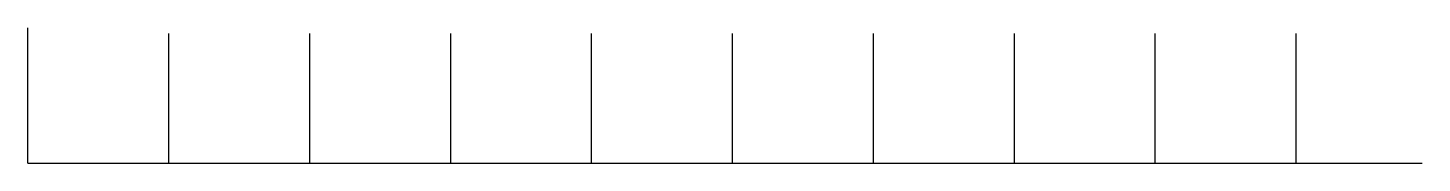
# Model space of a CAD drawing. Extents: x -0.825 to 0, y 0 to 0.08.
import ezdxf

# ---------------------------------------------------------------- set-up
doc = ezdxf.new("R2010")
doc.units = 0
doc.header["$LTSCALE"] = 0.05
doc.linetypes.add('COLLETTORE', pattern=[1, 1, 0])
doc.layers.add('COLLE', color=7, linetype='CONTINUOUS')

msp = doc.modelspace()

# ---------------------------------------------------------------- linework, layer by layer
at = {"layer": 'COLLE', "color": 0, "linetype": 'COLLETTORE'}
for p, q in [((-0.82512, 0), (-0.82512, 0.07968)), ((-0.74172, 0), (-0.74172, 0.0765)), ((-0.65832, 0), (-0.65832, 0.0765)), ((-0.57491, 0), (-0.57491, 0.0765)), ((-0.49151, 0), (-0.49151, 0.0765)), ((-0.40811, 0), (-0.40811, 0.0765)), ((-0.32471, 0), (-0.32471, 0.0765)), ((-0.24131, 0), (-0.24131, 0.0765)), ((-0.1579, 0), (-0.1579, 0.0765)), ((-0.0745, 0), (-0.0745, 0.0765)), ((-0.82512, 0), (-0.74172, 0)), ((-0.74172, 0), (-0.65832, 0)), ((-0.65832, 0), (-0.57491, 0)), ((-0.57491, 0), (-0.49151, 0)), ((-0.49151, 0), (-0.40811, 0)), ((-0.40811, 0), (-0.32471, 0)), ((-0.32471, 0), (-0.24131, 0)), ((-0.24131, 0), (-0.1579, 0)), ((-0.1579, 0), (-0.0745, 0)), ((-0.0745, 0), (0, 0))]:
    msp.add_line(p, q, dxfattribs=at)

doc.saveas('drawing.dxf')
